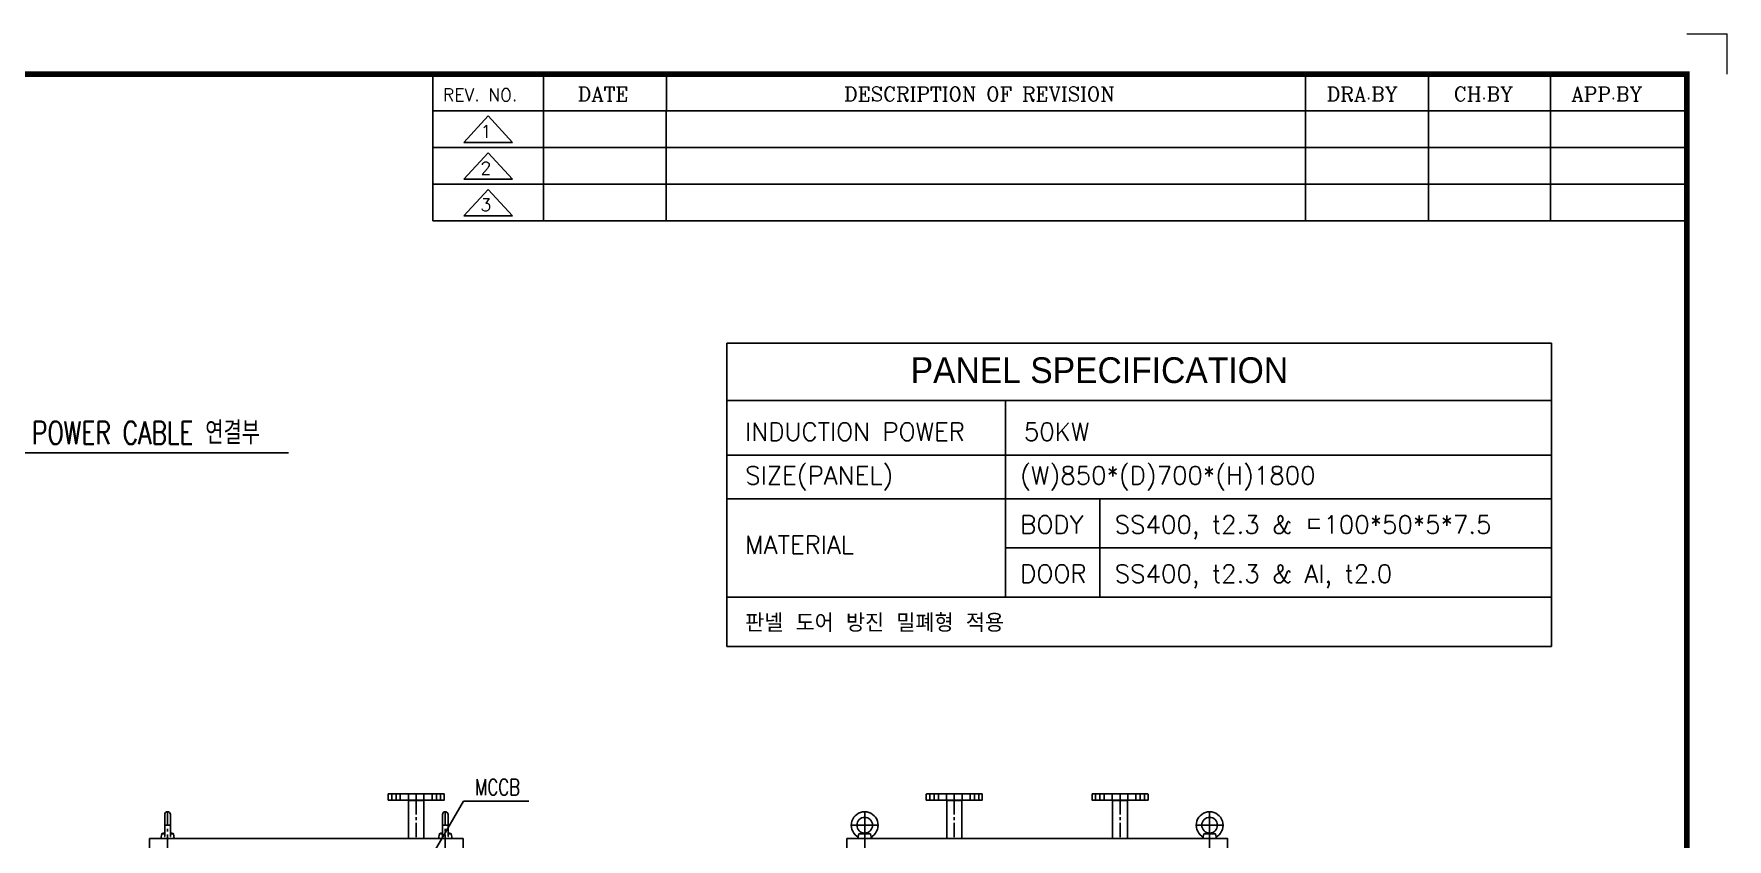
# Model space of a CAD drawing. Header units: millimetres. Extents: x -8980 to 16421, y 0 to 6237.
# Drawn here: x 12641 to 16421, y 3548 to 5346 of the extents above; entities that cross this region are included whole.
import ezdxf
from ezdxf.enums import TextEntityAlignment as Align

# ---------------------------------------------------------------- set-up
doc = ezdxf.new("R2010")
doc.units = ezdxf.units.MM
doc.linetypes.add('CENTER', pattern=[50.8, 31.75, -6.35, 6.35, -6.35])
doc.linetypes.add('HIDDENX2', pattern=[19.05, 12.7, -6.35])
for name, color, linetype in [('3', 3, 'Continuous'), ('4', 7, 'Continuous'), ('8', 2, 'Continuous'), ('ACT', 7, 'Continuous'), ('BASE', 5, 'Continuous'), ('CENTER', 1, 'CENTER'), ('FORMAT-1', 7, 'Continuous'), ('line', 3, 'Continuous')]:
    doc.layers.add(name, color=color, linetype=linetype)
doc.layers.add('문자', color=2, linetype='Continuous', lineweight=30)
doc.styles.add('GHS', font='romans.shx', dxfattribs={"width": 0.8, "bigfont": 'ghs.shx'})
doc.styles.add('H', font='')
doc.styles.add('HAN', font='')
doc.styles.add('RC', font='ROMANC.SHX')
doc.styles.add('SINGLE', font='romans.shx', dxfattribs={"width": 0.75, "bigfont": 'ghs.shx'})
doc.styles.get("Standard").update_dxf_attribs({"font": 'ISOCP.SHX', "bigfont": 'WHGTXT.SHX'})
doc.styles.add('Wtxt', font='romans.shx', dxfattribs={"bigfont": 'whgtxt.shx'})
doc.styles.get('H').set_extended_font_data('Dotum')
doc.styles.get('HAN').set_extended_font_data('GulimChe')
doc.dimstyles.new('PS-10', dxfattribs={"dimscale": 10, "dimtxt": 3.2, "dimasz": 2.5, "dimexe": 2, "dimexo": 2.5, "dimgap": 2, "dimtad": 1, "dimtoh": 1, "dimrnd": 0.05, "dimzin": 12, "dimdsep": 46, "dimtxsty": 'Standard', "dimcen": 0, "dimclrt": 2, "dimazin": 3, "dimtfac": 1, "dimtofl": 0, "dimtmove": 0, "dimatfit": 3, "dimfxl": 0, "dimtolj": 1, "dimtzin": 0, "dimarcsym": 0})

# ---------------------------------------------------------------- blocks, each defined once
blk = doc.blocks.new('re3')
at = {"color": 180}
for p, q in [((0, 0), (0, -4.55)), ((6.87, -0.64), (3.86, -3.91)), ((6.87, -0.64), (9.88, -3.91)), ((13.74, -4.55), (13.74, 0)), ((28.97, -4.55), (28.97, 0)), ((108.25, -4.55), (108.25, 0)), ((123.49, -4.55), (123.49, 0)), ((138.64, -4.55), (138.64, 0)), ((9.88, -3.91), (3.86, -3.91)), ((0, -4.55), (155.53, -4.55))]:
    blk.add_line(p, q, dxfattribs=at)
at = {"color": 2, "style": 'RC', "oblique": 15}
blk.add_attdef('REV.NO', text='', height=1.56, dxfattribs=at).set_placement((6.59, -2.56), align=Align.MIDDLE_CENTER)
blk.add_attdef('-1', text='', height=1.56, dxfattribs=at).set_placement((9.37, -1.66), align=Align.MIDDLE_LEFT)
at = {"color": 2, "style": 'HAN'}
for tag, p in [('REV.-DATE', (21.36, -2.28)), ('DRA.BY', (115.87, -2.28)), ('CH.BY', (131.07, -2.28)), ('APP.BY', (147.09, -2.28))]:
    blk.add_attdef(tag, text='', height=2.5, dxfattribs=at).set_placement(p, align=Align.MIDDLE_CENTER)
blk.add_attdef('DESCRIPTION-OF-REVISION', text='', height=2.5, dxfattribs=at).set_placement((31.61, -2.28), align=Align.MIDDLE_LEFT)
blk = doc.blocks.new('format-3')
at = {"color": 3, "lineweight": 9}
for p in [(415, 297), (420, 292)]:
    blk.add_line(p, (420, 297), dxfattribs=at)
at = {"color": 180}
for p, q in [((259.47, 287.45), (259.47, 292)), ((273.21, 287.45), (273.21, 292)), ((288.44, 287.45), (288.44, 292)), ((367.72, 287.45), (367.72, 292)), ((382.95, 287.45), (382.95, 292)), ((398.11, 287.45), (398.11, 292)), ((259.47, 287.45), (415, 287.45))]:
    blk.add_line(p, q, dxfattribs=at)
at = {"layer": 'FORMAT-1', "const_width": 0.7}
blk.add_lwpolyline([(13, 5), (13, 292), (415, 292), (415, 5)], close=True, dxfattribs=at)
at = {"color": 2, "style": 'RC'}
for s, height, p in [('REV. NO.', 1.56, (260.73, 288.65)), ('DATE', 1.788, (277.45, 288.64)), ('DESCRIPTION OF REVISION', 1.7875, (310.48, 288.64)), ('DRA.BY', 1.788, (370.33, 288.64)), ('CH.BY', 1.788, (386.09, 288.64)), ('APP.BY', 1.788, (400.68, 288.64))]:
    blk.add_text(s, height=height, dxfattribs=at).set_placement(p)
at = {"style": 'HAN'}
for tag, height, p in [('MODEL-NAME', 3, (386.6, 31.53)), ('SCALE', 2.7, (321.31, 26.29)), ('PART-NAME', 3, (386.6, 26.29)), ('PART-NO', 3, (386.6, 21.01)), ('DRA-BY', 3, (261.22, 19.44)), ('CH-BY', 3, (277.71, 19.44)), ('APP-BY', 3, (294.2, 19.44)), ('관련업체', 3, (334.02, 9.26)), ('DRA-DATE', 2.5, (261.22, 7.48)), ('CH-DATE', 2.5, (277.71, 7.48)), ('APP-DATE', 2.5, (294.2, 7.48))]:
    blk.add_attdef(tag, text='', height=height, dxfattribs=at).set_placement(p, align=Align.MIDDLE_CENTER)

msp = doc.modelspace()

# ---------------------------------------------------------------- linework, layer by layer
at = {"color": 2, "linetype": 'HIDDENX2'}
for p, q in [((13439.739, 3648.978), (13439.739, 3634.978)), ((13458.739, 3648.978), (13458.739, 3634.978)), ((13476.989, 3634.978), (13476.989, 3648.978)), ((13511.489, 3634.978), (13511.489, 3648.978)), ((13529.739, 3648.978), (13529.739, 3634.978)), ((13548.739, 3648.978), (13548.739, 3634.978)), ((14641.007, 3648.978, 0), (14641.007, 3634.978, 0)), ((14660.007, 3648.978, 0), (14660.007, 3634.978, 0)), ((14678.257, 3634.978, 0), (14678.257, 3648.978, 0)), ((14712.757, 3634.978, 0), (14712.757, 3648.978, 0)), ((14731.007, 3648.978, 0), (14731.007, 3634.978, 0)), ((14750.007, 3648.978, 0), (14750.007, 3634.978, 0)), ((15011.007, 3648.978, 0), (15011.007, 3634.978, 0)), ((15030.007, 3648.978, 0), (15030.007, 3634.978, 0)), ((15048.257, 3634.978, 0), (15048.257, 3648.978, 0)), ((15082.757, 3634.978, 0), (15082.757, 3648.978, 0)), ((15101.007, 3648.978, 0), (15101.007, 3634.978, 0)), ((15120.007, 3648.978, 0), (15120.007, 3634.978, 0))]:
    msp.add_line(p, q, dxfattribs=at)
at = {"color": 3}
for p, q in [((13477.239, 3633.952), (13511.239, 3633.952)), ((14508.567, 3559.978, 0), (14482.447, 3559.978, 0)), ((15252.447, 3559.978, 0), (15278.567, 3559.978, 0)), ((12899.239, 1748.978, 0), (12899.239, 3548.978)), ((12899.239, 3548.978), (13599.239, 3548.978)), ((13599.239, 3548.978), (13599.239, 1748.978, 0))]:
    msp.add_line(p, q, dxfattribs=at)
at = {"color": 1}
for p, q in [((14495.507, 3608.978, 0), (14495.507, 3521.978, 0)), ((15265.507, 3608.978, 0), (15265.507, 3521.978, 0)), ((14525.507, 3578.978, 0), (14465.507, 3578.978, 0)), ((15235.507, 3578.978, 0), (15295.507, 3578.978, 0))]:
    msp.add_line(p, q, dxfattribs=at)
at = {"color": 3}
msp.add_lwpolyline([(13431.739, 3634.978), (13431.739, 3647.978, -0.41421356), (13432.739, 3648.978), (13555.739, 3648.978, -0.41421356), (13556.739, 3647.978), (13556.739, 3634.978)], format="xyb", close=True, dxfattribs=at)
msp.add_lwpolyline([(13511.239, 3548.978), (13511.239, 3633.952), (13509.639, 3634.978), (13478.839, 3634.978), (13477.239, 3633.952), (13477.239, 3548.978)], dxfattribs=at)
at = {"color": 3, "elevation": 0}
for points in [[(12946.289, 3553.678, -0.5), (12945.489, 3554.478), (12945.489, 3602.728, 1), (12932.989, 3602.728), (12932.989, 3554.478, -0.5), (12932.189, 3553.678)], [(13552.189, 3553.678, 0.5), (13552.989, 3554.478), (13552.989, 3602.728, -1), (13565.489, 3602.728), (13565.489, 3554.478, 0.5), (13566.289, 3553.678)], [(14510.507, 3548.978, -0.24153136), (14513.007, 3554.611, 3.10668491), (14478.007, 3554.611, -0.24153136), (14480.507, 3548.978)], [(15280.507, 3548.978, -0.24153136), (15283.007, 3554.611, 3.10668491), (15248.007, 3554.611, -0.24153136), (15250.507, 3548.978)], [(12932.989, 3561.478, 0.11485452), (12926.179, 3559.978)], [(12952.299, 3559.978, 0.11485452), (12945.489, 3561.478)], [(13546.179, 3559.978, -0.11485452), (13552.989, 3561.478)], [(13565.489, 3561.478, -0.11485452), (13572.299, 3559.978)]]:
    msp.add_lwpolyline(points, format="xyb", dxfattribs=at)
for points in [[(12945.489, 3559.978), (12952.299, 3559.978), (12954.239, 3548.978), (12924.239, 3548.978), (12926.179, 3559.978), (12932.989, 3559.978)], [(13552.989, 3559.978), (13546.179, 3559.978), (13544.239, 3548.978), (13574.239, 3548.978), (13572.299, 3559.978), (13565.489, 3559.978)]]:
    msp.add_lwpolyline(points, dxfattribs=at)
for points in [[(14508.567, 3559.978, 0.11485452), (14482.447, 3559.978), (14480.507, 3548.978), (14510.507, 3548.978)], [(15252.447, 3559.978, -0.11485452), (15278.567, 3559.978), (15280.507, 3548.978), (15250.507, 3548.978)]]:
    msp.add_lwpolyline(points, format="xyb", close=True, dxfattribs=at)
msp.add_lwpolyline([(14455.507, 3548.978), (15305.507, 3548.978), (15305.507, 1748.978), (14455.507, 1748.978)], close=True, dxfattribs=at)
at = {"color": 3}
for centre in [(14495.507, 3578.978, 0), (15265.507, 3578.978, 0)]:
    msp.add_circle(centre, 17.5, dxfattribs=at)
at = {"layer": '3'}
for p, q in [((14678.507, 3633.952, 0), (14712.507, 3633.952, 0)), ((15082.507, 3633.952, 0), (15048.507, 3633.952, 0))]:
    msp.add_line(p, q, dxfattribs=at)
at = {"layer": '3', "elevation": 0}
for points in [[(14633.007, 3634.978), (14633.007, 3647.978, -0.41421356), (14634.007, 3648.978), (14757.007, 3648.978, -0.41421356), (14758.007, 3647.978), (14758.007, 3634.978)], [(15128.007, 3634.978), (15128.007, 3647.978, 0.41421356), (15127.007, 3648.978), (15004.007, 3648.978, 0.41421356), (15003.007, 3647.978), (15003.007, 3634.978)]]:
    msp.add_lwpolyline(points, format="xyb", close=True, dxfattribs=at)
for points in [[(14712.507, 3548.978), (14712.507, 3633.952), (14710.907, 3634.978), (14680.107, 3634.978), (14678.507, 3633.952), (14678.507, 3548.978)], [(15048.507, 3548.978), (15048.507, 3633.952), (15050.107, 3634.978), (15080.907, 3634.978), (15082.507, 3633.952), (15082.507, 3548.978)]]:
    msp.add_lwpolyline(points, dxfattribs=at)
at = {"layer": 'ACT', "color": 3}
for p, q in [((14187.607, 4655.574), (14187.607, 3978.333)), ((14187.607, 4527.388), (16028.767, 4527.388))]:
    msp.add_line(p, q, dxfattribs=at)
at = {"layer": 'BASE', "color": 7}
for p, q in [((14187.607, 4527.388), (16028.767, 4527.388)), ((14809.756, 4527.388), (14809.756, 4088.144)), ((14187.607, 4405.319), (16028.767, 4405.319)), ((14187.607, 4307.766), (16028.767, 4307.766)), ((15020.623, 4307.766), (15020.623, 4088.144)), ((14809.756, 4197.955), (16028.767, 4197.955)), ((14187.607, 4088.144), (16028.767, 4088.144))]:
    msp.add_line(p, q, dxfattribs=at)
at = {"layer": 'CENTER'}
for p, q in [((13449.239, 3634.978), (13449.239, 3648.978)), ((13494.239, 3634.978), (13494.239, 3648.978)), ((13494.239, 3634.978), (13494.239, 3548.978)), ((13539.239, 3634.978), (13539.239, 3648.978)), ((14650.507, 3634.978, 0), (14650.507, 3648.978, 0)), ((14695.507, 3634.978, 0), (14695.507, 3648.978, 0)), ((14695.507, 3634.978, 0), (14695.507, 3548.978, 0)), ((14740.507, 3634.978, 0), (14740.507, 3648.978, 0)), ((15020.507, 3634.978, 0), (15020.507, 3648.978, 0)), ((15065.507, 3634.978, 0), (15065.507, 3648.978, 0)), ((15065.507, 3634.978, 0), (15065.507, 3548.978, 0)), ((15110.507, 3634.978, 0), (15110.507, 3648.978, 0)), ((12939.239, 3608.978, 0), (12939.239, 3521.978, 0)), ((13559.239, 3608.978, 0), (13559.239, 3521.978, 0)), ((12932.989, 3578.978, 0), (12945.489, 3578.978, 0)), ((13565.489, 3578.978, 0), (13552.989, 3578.978, 0))]:
    msp.add_line(p, q, dxfattribs=at)
at = {"layer": 'line'}
for p, q in [((16028.767, 4655.574), (14187.607, 4655.574)), ((16028.767, 4655.574), (16028.767, 3978.333)), ((14187.607, 3978.333), (16028.767, 3978.333))]:
    msp.add_line(p, q, dxfattribs=at)

# ---------------------------------------------------------------- block references
at = {"xscale": 18, "yscale": 18, "zscale": 18}
msp.add_blockref('format-3', (8860.77, 0), dxfattribs=at)
ref = msp.add_blockref('re3', (13531.154, 5174.1), dxfattribs=dict(xscale=18, yscale=18, zscale=18))
ref.add_attrib('REV.NO', '1', dxfattribs={"color": 2, "height": 28.08, "style": 'RC'}).set_placement((13649.745, 5128.068), align=Align.MIDDLE_CENTER)
ref = msp.add_blockref('re3', (13531.154, 5092.2), dxfattribs=dict(xscale=18, yscale=18, zscale=18))
ref.add_attrib('REV.NO', '2', dxfattribs={"color": 2, "height": 28.08, "style": 'RC'}).set_placement((13649.745, 5046.168), align=Align.MIDDLE_CENTER)
ref = msp.add_blockref('re3', (13531.154, 5010.3), dxfattribs=dict(xscale=18, yscale=18, zscale=18))
ref.add_attrib('REV.NO', '3', dxfattribs={"color": 2, "height": 28.08, "style": 'RC'}).set_placement((13649.745, 4964.268), align=Align.MIDDLE_CENTER)

# ---------------------------------------------------------------- texts
at = {"layer": '8', "attachment_point": 5, "style": 'SINGLE'}
for s, insert, char_height in [('\\A1;입력 POWER CABLE 연결부', (12837.18, 4455.158, 0), 51.2), ('\\A1;MCCB', (13675.863, 3663.842, 0), 35.84)]:
    msp.add_mtext(s, dxfattribs=dict(at, insert=insert, char_height=char_height))
at = {"layer": 'line', "style": 'H'}
msp.add_text('PANEL SPECIFICATION', height=57.375, dxfattribs=at).set_placement((15019.393, 4595.047), align=Align.MIDDLE)
at = {"layer": '문자'}
for s, style, p in [('INDUCTION POWER', 'GHS', (14228.763, 4437.592)), ('50KW ', 'GHS', (14850.911, 4437.592)), ('SIZE(PANEL)', 'GHS', (14228.763, 4340.039)), ('(W)850*(D)700*(H)1800', 'GHS', (14842.687, 4340.039)), ('BODY', 'GHS', (14842.687, 4230.228)), ('SS400, t2.3 & ㄷ100*50*5*7.5', 'GHS', (15053.668, 4230.228)), ('MATERIAL', 'GHS', (14228.763, 4185.108)), ('DOOR', 'GHS', (14842.687, 4120.417)), ('SS400, t2.3 & Al, t2.0', 'GHS', (15053.668, 4120.417)), ('판넬 도어 방진 밀폐형 적용', 'Wtxt', (14228.763, 4010.606))]:
    msp.add_text(s, height=40.1625, dxfattribs=dict(at, style=style)).set_placement(p)

# ---------------------------------------------------------------- leaders
at = {"layer": '4', "color": 7}
for points in [[(12164.083, 4656.071, 0), (12358.016, 4410.158, 0), (13209.09, 4410.158, 0)], [(13344.58, 3191.678, 0), (13599.594, 3632.342, 0), (13746.088, 3632.342, 0)]]:
    msp.add_leader(points, dimstyle='PS-10', override={"dimscale": 10, "dimgap": 2, "dimtad": 0}, dxfattribs=at)

doc.saveas('drawing.dxf')
